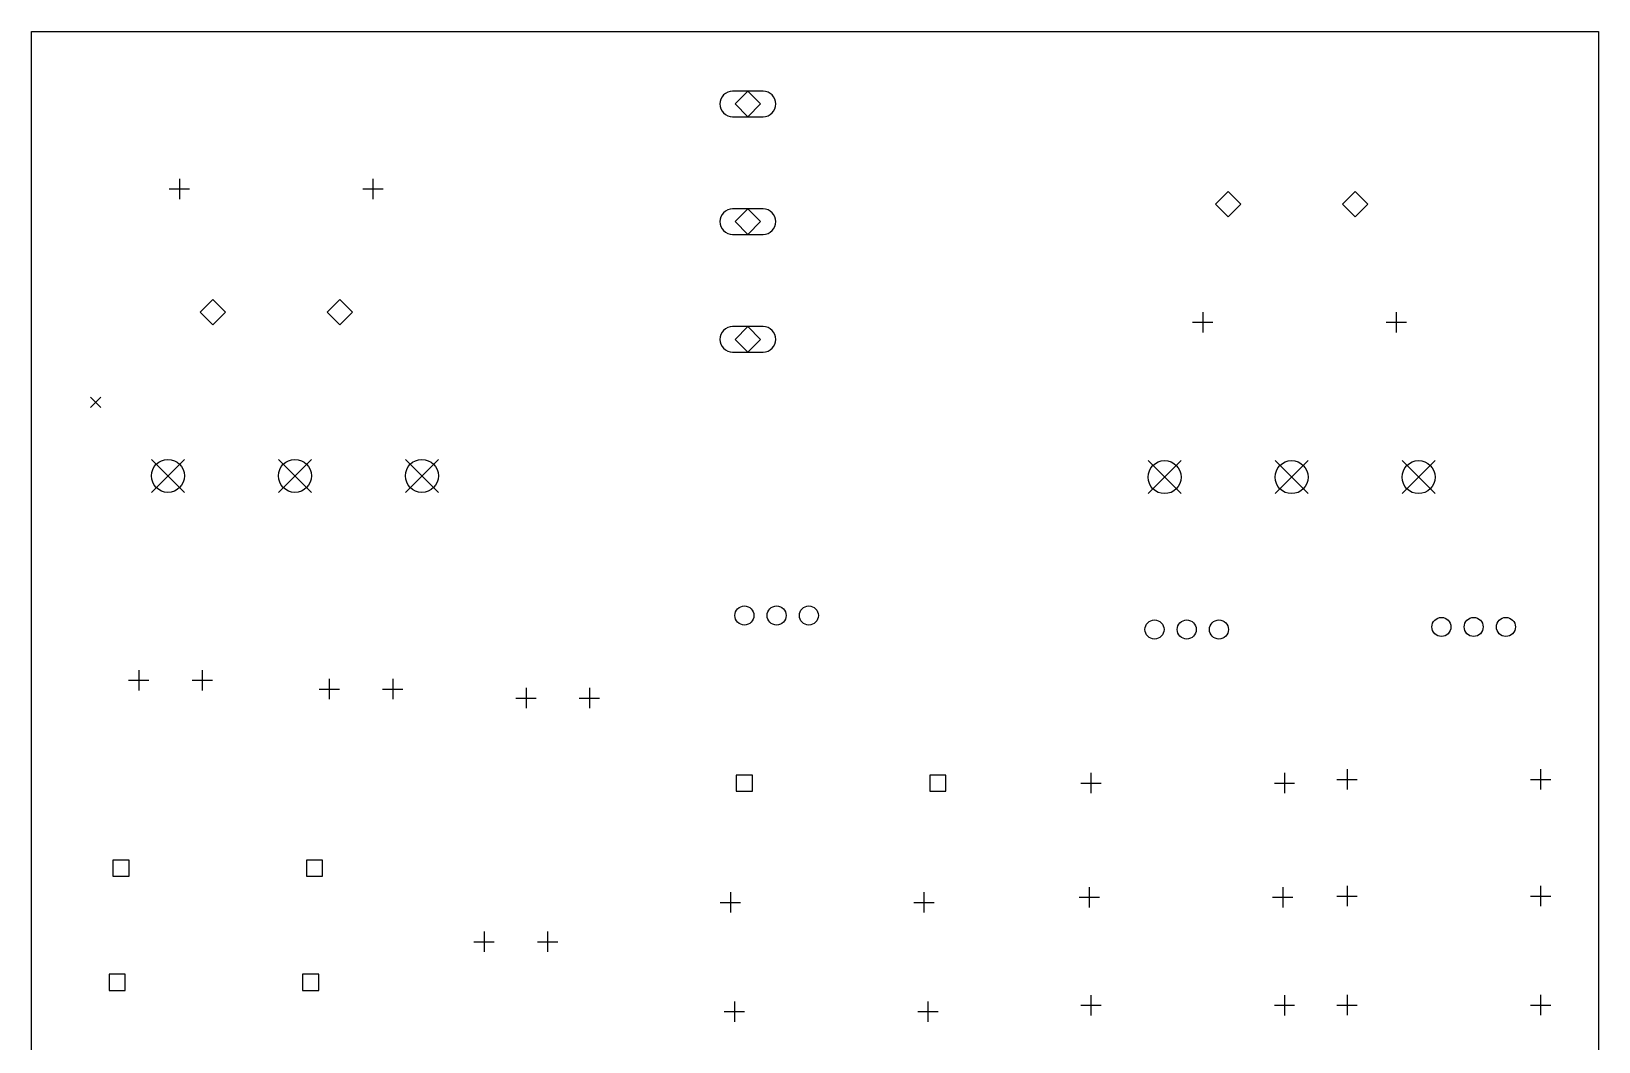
# Model space of a CAD drawing. Extents: x 107.9 to 175.6, y -119.3 to -40.6.
# Drawn here: x 109.2 to 170.9, y -80.4 to -40.6 of the extents above; entities that cross this region are included whole.
import ezdxf

# ---------------------------------------------------------------- set-up
doc = ezdxf.new("R2010")
doc.units = 0
doc.layers.add('BLACK', color=7, linetype='CONTINUOUS')

msp = doc.modelspace()

# ---------------------------------------------------------------- linework, layer by layer
at = {"layer": 'BLACK', "linetype": 'CONTINUOUS'}
for p, q in [((109.22, -40.64), (170.942, -40.64)), ((109.22, -97.79), (109.22, -40.64)), ((170.942, -40.64), (170.942, -98.044)), ((138.0365, -43.001), (136.8365, -43.001)), ((137.4365, -43.001), (136.9365, -43.501)), ((137.9365, -43.501), (137.4365, -43.001)), ((136.9365, -43.501), (137.4365, -44.001)), ((137.4365, -44.001), (137.9365, -43.501)), ((136.8365, -44.001), (138.0365, -44.001)), ((114.65, -46.85), (115.45, -46.85)), ((115.05, -46.45), (115.05, -47.25)), ((122.27, -46.85), (123.07, -46.85)), ((122.67, -46.45), (122.67, -47.25)), ((156.35, -46.95), (155.85, -47.45)), ((155.85, -47.45), (156.35, -47.95)), ((156.85, -47.45), (156.35, -46.95)), ((156.35, -47.95), (156.85, -47.45)), ((161.35, -46.95), (160.85, -47.45)), ((160.85, -47.45), (161.35, -47.95)), ((161.85, -47.45), (161.35, -46.95)), ((161.35, -47.95), (161.85, -47.45)), ((138.0365, -47.6365), (136.8365, -47.6365)), ((137.4365, -47.6365), (136.9365, -48.1365)), ((136.9365, -48.1365), (137.4365, -48.6365)), ((137.9365, -48.1365), (137.4365, -47.6365)), ((137.4365, -48.6365), (137.9365, -48.1365)), ((136.8365, -48.6365), (138.0365, -48.6365)), ((116.372, -51.2), (115.872, -51.7)), ((116.872, -51.7), (116.372, -51.2)), ((121.372, -51.2), (120.872, -51.7)), ((121.872, -51.7), (121.372, -51.2)), ((115.872, -51.7), (116.372, -52.2)), ((116.372, -52.2), (116.872, -51.7)), ((120.872, -51.7), (121.372, -52.2)), ((121.372, -52.2), (121.872, -51.7)), ((155.35, -51.7), (155.35, -52.5)), ((162.97, -51.7), (162.97, -52.5)), ((138.0365, -52.272), (136.8365, -52.272)), ((137.4365, -52.272), (136.9365, -52.772)), ((137.9365, -52.772), (137.4365, -52.272)), ((154.95, -52.1), (155.75, -52.1)), ((162.57, -52.1), (163.37, -52.1)), ((136.9365, -52.772), (137.4365, -53.272)), ((137.4365, -53.272), (137.9365, -52.772)), ((136.8365, -53.272), (138.0365, -53.272)), ((111.55, -55.05), (111.95, -55.45)), ((111.95, -55.05), (111.55, -55.45)), ((113.95, -57.5), (115.25, -58.8)), ((115.25, -57.5), (113.95, -58.8)), ((118.95, -57.5), (120.25, -58.8)), ((120.25, -57.5), (118.95, -58.8)), ((123.95, -57.5), (125.25, -58.8)), ((125.25, -57.5), (123.95, -58.8)), ((153.2, -57.55), (154.5, -58.85)), ((154.5, -57.55), (153.2, -58.85)), ((158.2, -57.55), (159.5, -58.85)), ((159.5, -57.55), (158.2, -58.85)), ((163.2, -57.55), (164.5, -58.85)), ((164.5, -57.55), (163.2, -58.85)), ((113.45, -65.8), (113.45, -66.6)), ((115.95, -65.8), (115.95, -66.6)), ((113.05, -66.2), (113.85, -66.2)), ((115.55, -66.2), (116.35, -66.2)), ((120.55, -66.55), (121.35, -66.55)), ((120.95, -66.15), (120.95, -66.95)), ((123.05, -66.55), (123.85, -66.55)), ((123.45, -66.15), (123.45, -66.95)), ((128.7, -66.5), (128.7, -67.3)), ((131.2, -66.5), (131.2, -67.3)), ((128.3, -66.9), (129.1, -66.9)), ((130.8, -66.9), (131.6, -66.9)), ((161.036, -69.704), (161.036, -70.504)), ((168.656, -69.704), (168.656, -70.504)), ((137.618201, -69.931799), (136.981799, -69.931799)), ((136.981799, -69.931799), (136.981799, -70.568201)), ((137.618201, -70.568201), (137.618201, -69.931799)), ((145.238201, -69.931799), (144.601799, -69.931799)), ((144.601799, -69.931799), (144.601799, -70.568201)), ((145.238201, -70.568201), (145.238201, -69.931799)), ((150.55, -70.25), (151.35, -70.25)), ((150.95, -69.85), (150.95, -70.65)), ((158.17, -70.25), (158.97, -70.25)), ((158.57, -69.85), (158.57, -70.65)), ((160.636, -70.104), (161.436, -70.104)), ((168.256, -70.104), (169.056, -70.104)), ((136.981799, -70.568201), (137.618201, -70.568201)), ((144.601799, -70.568201), (145.238201, -70.568201)), ((113.068201, -73.281799), (112.431799, -73.281799)), ((112.431799, -73.281799), (112.431799, -73.918201)), ((113.068201, -73.918201), (113.068201, -73.281799)), ((120.688201, -73.281799), (120.051799, -73.281799)), ((120.051799, -73.281799), (120.051799, -73.918201)), ((120.688201, -73.918201), (120.688201, -73.281799)), ((112.431799, -73.918201), (113.068201, -73.918201)), ((120.051799, -73.918201), (120.688201, -73.918201)), ((136.75, -74.55), (136.75, -75.35)), ((144.37, -74.55), (144.37, -75.35)), ((150.88, -74.35), (150.88, -75.15)), ((158.5, -74.35), (158.5, -75.15)), ((161.036, -74.3), (161.036, -75.1)), ((168.656, -74.3), (168.656, -75.1)), ((136.35, -74.95), (137.15, -74.95)), ((143.97, -74.95), (144.77, -74.95)), ((150.48, -74.75), (151.28, -74.75)), ((158.1, -74.75), (158.9, -74.75)), ((160.636, -74.7), (161.436, -74.7)), ((168.256, -74.7), (169.056, -74.7)), ((126.65, -76.5), (127.45, -76.5)), ((127.05, -76.1), (127.05, -76.9)), ((129.15, -76.5), (129.95, -76.5)), ((129.55, -76.1), (129.55, -76.9)), ((112.918201, -77.781799), (112.281799, -77.781799)), ((112.281799, -77.781799), (112.281799, -78.418201)), ((112.918201, -78.418201), (112.918201, -77.781799)), ((120.538201, -77.781799), (119.901799, -77.781799)), ((119.901799, -77.781799), (119.901799, -78.418201)), ((120.538201, -78.418201), (120.538201, -77.781799)), ((112.281799, -78.418201), (112.918201, -78.418201)), ((119.901799, -78.418201), (120.538201, -78.418201)), ((136.906, -78.848), (136.906, -79.648)), ((144.526, -78.848), (144.526, -79.648)), ((150.55, -79), (151.35, -79)), ((150.95, -78.6), (150.95, -79.4)), ((158.17, -79), (158.97, -79)), ((158.57, -78.6), (158.57, -79.4)), ((160.636, -78.994), (161.436, -78.994)), ((161.036, -78.594), (161.036, -79.394)), ((168.256, -78.994), (169.056, -78.994)), ((168.656, -78.594), (168.656, -79.394)), ((136.506, -79.248), (137.306, -79.248)), ((144.126, -79.248), (144.926, -79.248))]:
    msp.add_line(p, q, dxfattribs=at)
at = {"layer": 'BLACK'}
for centre, radius in [((114.6, -58.15), 0.65), ((119.6, -58.15), 0.65), ((124.6, -58.15), 0.65), ((153.85, -58.2), 0.65), ((158.85, -58.2), 0.65), ((163.85, -58.2), 0.65), ((137.3, -63.65), 0.375), ((138.57, -63.65), 0.375), ((139.84, -63.65), 0.375), ((153.45, -64.2), 0.375), ((154.72, -64.2), 0.375), ((155.99, -64.2), 0.375), ((164.75, -64.1), 0.375), ((166.02, -64.1), 0.375), ((167.29, -64.1), 0.375)]:
    msp.add_circle(centre, radius, dxfattribs=at)
for centre, start, end in [((136.8365, -43.501), 90, 270), ((138.0365, -43.501), 270, 450), ((136.8365, -48.1365), 90, 270), ((138.0365, -48.1365), 270, 450), ((136.8365, -52.772), 90, 270), ((138.0365, -52.772), 270, 450)]:
    msp.add_arc(centre, 0.5, start, end, dxfattribs=at)

doc.saveas('drawing.dxf')
